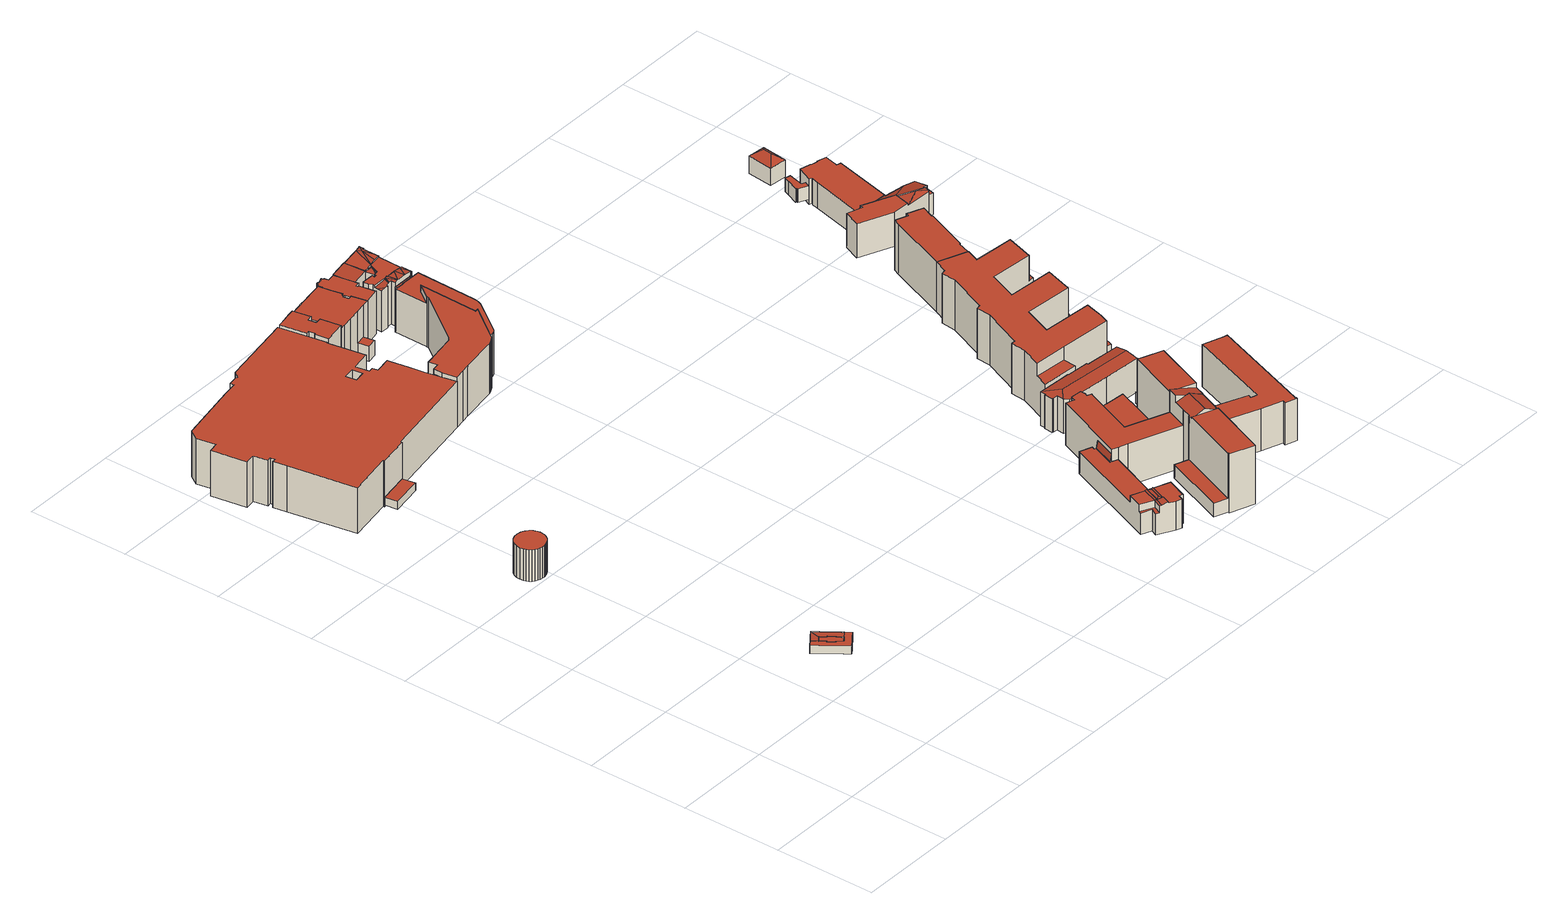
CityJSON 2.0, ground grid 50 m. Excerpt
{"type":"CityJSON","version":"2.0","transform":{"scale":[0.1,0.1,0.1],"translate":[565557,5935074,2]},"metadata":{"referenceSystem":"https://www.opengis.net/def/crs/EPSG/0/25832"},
"CityObjects":{
"building1":{"type":"Building","attributes":{"Gemeindeschluessel":"02000000","Geometrietyp2DReferenz":"3000","function":"51009_1610","roofType":"1000","measuredHeight":4.28},"geometry":[{"type":"MultiSurface","lod":"2","boundaries":[[[0,1,2,3]],[[3,2,4,5]],[[5,4,6,7]],[[8,9,10]],[[11,12,13]],[[14,15,16,17]],[[17,16,18,19]],[[19,18,20,21]],[[22,23,24,25,26,27]],[[28,29,30,31,32,33,34,35,36,37,38,39],[14,17,19,21,40,24,23,22,0,3,5,7,41,42,43]],[[44,45,46,47,48,49,11,13,50,51,52,6,4,2,1,27,26,8,10,53]],[[53,10,9,54,55,36,35,34,33]],[[32,31,30,46,45,44,53,33]],[[56,12,11,49,39,38,37,36,55]],[[52,51,50,43,42,41]],[[30,29,28,39,49,48,47,46]],[[43,50,15,14]],[[40,21,20,57,25,24]],[[52,41,7,6]],[[1,0,22,27]],[[57,20,18,16,15,50,13,12,56,55,25]],[[8,26,25,55,54,9]]],"semantics":{"surfaces":[{"type":"WallSurface"},{"type":"GroundSurface"},{"type":"RoofSurface"}],"values":[0,0,0,0,0,0,0,0,0,1,2,0,0,0,0,0,0,0,0,0,2,2]}}]},
"building2":{"type":"Building","attributes":{"Gemeindeschluessel":"02000000","Geometrietyp2DReferenz":"3000","function":"31001_2130","roofType":"1000","measuredHeight":3.95,"storeysAboveGround":1},"geometry":[{"type":"MultiSurface","lod":"2","boundaries":[[[1,2,4,6,52,50,15,16,18,20,25,27]],[[58,59,60,61,62,63,64,65,66,67,68,69]],[[58,27,25,59]],[[59,25,20,60]],[[60,20,18,61]],[[61,18,16,62]],[[62,16,15,63]],[[63,15,50,64]],[[64,50,52,65]],[[65,52,6,66]],[[66,6,4,67]],[[67,4,2,68]],[[68,2,1,69]],[[69,1,27,58]]],"semantics":{"surfaces":[{"type":"RoofSurface"},{"type":"GroundSurface"},{"type":"WallSurface"}],"values":[0,1,2,2,2,2,2,2,2,2,2,2,2,2]}}]},
"building3":{"type":"Building","attributes":{"Gemeindeschluessel":"02000000","Geometrietyp2DReferenz":"3000","function":"31001_2080","roofType":"1000","measuredHeight":16.01,"storeysAboveGround":3},"geometry":[{"type":"MultiSurface","lod":"2","boundaries":[[[70,71,72,73,74,75,76,77,78,79,80,81,82,83,84,85,86,87,88,89,90,91,92,93,94,95,96,97,98,99]],[[100,101,102,103,104,105,106,107,108,109,110,111,112,113,114,115,116,117,118,119,120,121,122,123,124,125,126,127,128,129]],[[100,99,98,101]],[[101,98,97,102]],[[102,97,96,103]],[[103,96,95,104]],[[104,95,94,105]],[[105,94,93,106]],[[106,93,92,107]],[[107,92,91,108]],[[108,91,90,109]],[[109,90,89,110]],[[110,89,88,111]],[[111,88,87,112]],[[112,87,86,113]],[[113,86,85,114]],[[114,85,84,115]],[[115,84,83,116]],[[116,83,82,117]],[[117,82,81,118]],[[118,81,80,119]],[[119,80,79,120]],[[120,79,78,121]],[[121,78,77,122]],[[122,77,76,123]],[[123,76,75,124]],[[124,75,74,125]],[[125,74,73,126]],[[126,73,72,127]],[[127,72,71,128]],[[128,71,70,129]],[[129,70,99,100]]],"semantics":{"surfaces":[{"type":"RoofSurface"},{"type":"GroundSurface"},{"type":"WallSurface"}],"values":[0,1,2,2,2,2,2,2,2,2,2,2,2,2,2,2,2,2,2,2,2,2,2,2,2,2,2,2,2,2,2,2]}}]},
"building4":{"type":"Building","attributes":{"Gemeindeschluessel":"02000000","Geometrietyp2DReferenz":"3000","function":"51009_1610","roofType":"1000","measuredHeight":3.86},"geometry":[{"type":"MultiSurface","lod":"2","boundaries":[[[130,131,132,133]],[[134,135,136,137]],[[134,133,132,135]],[[135,132,131,136]],[[136,131,130,137]],[[137,130,133,134]]],"semantics":{"surfaces":[{"type":"RoofSurface"},{"type":"GroundSurface"},{"type":"WallSurface"}],"values":[0,1,2,2,2,2]}}]},
"building5":{"type":"Building","attributes":{"Gemeindeschluessel":"02000000","Geometrietyp2DReferenz":"3000","function":"31001_2070","roofType":"1000","measuredHeight":23.39,"storeysAboveGround":7},"geometry":[{"type":"MultiSurface","lod":"2","boundaries":[[[138,139,140,141,142,143,144,145,146,147,148,149,150,151,152,153,154,155,156,157,158,159,160,161,162,163,164,165,166,167,168,169,170,171,172,173,174,175,176],[177,178,179,180]],[[181,182,183,184,185,186,187,188,189,190,191,192,193,194,195,196,197,198,199,200,201,202,203,204,205,206,207,208,209,210,211,212,213,214,215,216,217,218,219],[220,221,222,223]],[[219,218,139,138]],[[218,217,140,139]],[[217,216,141,140]],[[216,215,142,141]],[[215,214,143,142]],[[214,213,144,143]],[[213,212,145,144]],[[212,211,146,145]],[[211,210,147,146]],[[210,209,148,147]],[[209,208,149,148]],[[208,207,150,149]],[[207,206,151,150]],[[206,205,152,151]],[[205,204,153,152]],[[204,203,154,153]],[[203,202,155,154]],[[202,201,156,155]],[[201,200,157,156]],[[200,199,158,157]],[[199,198,159,158]],[[198,197,160,159]],[[197,196,161,160]],[[196,195,162,161]],[[195,194,163,162]],[[194,193,164,163]],[[193,192,165,164]],[[192,191,166,165]],[[191,190,167,166]],[[190,189,168,167]],[[189,188,169,168]],[[188,187,170,169]],[[187,186,171,170]],[[186,185,172,171]],[[185,184,173,172]],[[184,183,174,173]],[[183,182,175,174]],[[182,181,176,175]],[[181,219,138,176]],[[223,222,178,177]],[[222,221,179,178]],[[221,220,180,179]],[[220,223,177,180]]],"semantics":{"surfaces":[{"type":"GroundSurface"},{"type":"RoofSurface"},{"type":"WallSurface"}],"values":[0,1,2,2,2,2,2,2,2,2,2,2,2,2,2,2,2,2,2,2,2,2,2,2,2,2,2,2,2,2,2,2,2,2,2,2,2,2,2,2,2,2,2,2,2]}}]},
"building6":{"type":"Building","attributes":{"Gemeindeschluessel":"02000000","Geometrietyp2DReferenz":"3000","function":"51009_1610","roofType":"1000","measuredHeight":4.87},"geometry":[{"type":"MultiSurface","lod":"2","boundaries":[[[224,225,226,227]],[[228,229,230,231]],[[231,230,232,233]],[[233,232,234,235]],[[235,234,236,237]],[[237,236,238,239]],[[238,236,234,232,230,229,240,241,226,225]],[[242,228,231,233,235,237,239,224,227,243]],[[224,239,238,225]],[[228,242,240,229]],[[242,243,241,240]],[[243,227,226,241]]],"semantics":{"surfaces":[{"type":"WallSurface"},{"type":"RoofSurface"},{"type":"GroundSurface"}],"values":[0,0,0,0,0,0,1,2,0,0,0,0]}}]},
"building7":{"type":"Building","attributes":{"Gemeindeschluessel":"02000000","Geometrietyp2DReferenz":"3000","function":"31001_1010","roofType":"1000","measuredHeight":25.4,"storeysAboveGround":6},"geometry":[{"type":"MultiSurface","lod":"2","boundaries":[[[244,245,246,247]],[[247,246,248,249]],[[249,248,250,251]],[[251,250,252,253]],[[253,252,254,255]],[[255,254,256,257]],[[258,259,260,261]],[[261,260,262,263]],[[263,262,264,265]],[[266,267,268,269]],[[244,247,249,251,253,255,257,270,271,272,273,258,261,263,265,274,275,276,266,269]],[[256,254,252,250,248,246,245,268,267,277,278,279,264,262,260,259,280,281,282,283]],[[256,283,270,257]],[[268,245,244,269]],[[279,278,275,274]],[[277,267,266,276]],[[258,273,284,285,280,259]],[[278,277,276,275]],[[264,279,274,265]],[[286,281,280,285]],[[272,271,282,281,286,287]],[[284,273,272,287]],[[283,282,271,270]],[[284,287,286,285]]],"semantics":{"surfaces":[{"type":"WallSurface"},{"type":"GroundSurface"},{"type":"RoofSurface"}],"values":[0,0,0,0,0,0,0,0,0,0,1,2,0,0,0,0,0,0,0,0,0,0,0,2]}}]},
"building8":{"type":"Building","attributes":{"Gemeindeschluessel":"02000000","Geometrietyp2DReferenz":"3000","function":"31001_1120","roofType":"1000","measuredHeight":23.73,"storeysAboveGround":6},"geometry":[{"type":"MultiSurface","lod":"2","boundaries":[[[288,289,290,291]],[[292,293,294,295]],[[296,297,298,299]],[[299,298,300,301]],[[301,300,302,303]],[[303,302,304,305]],[[305,304,306,307]],[[307,306,308,309]],[[309,308,310,311]],[[311,310,312,313]],[[314,315,316,317]],[[290,318,319,291]],[[320,321,322,323]],[[324,325,326,327]],[[328,289,288,329]],[[330,331,332,333]],[[334,335,336,337]],[[338,339,340,341]],[[294,342,343,295]],[[344,293,292,345]],[[346,347,348,349]],[[349,348,350,351]],[[351,350,352,353]],[[353,352,354,355]],[[355,354,356,357]],[[357,356,358,359]],[[359,358,360,361]],[[361,360,362,363]],[[363,362,364,365]],[[365,364,366,367]],[[368,369,370,371]],[[372,373,374,375]],[[376,377,378,379]],[[380,381,382,383]],[[384,319,318,385,386,343,342,387,366,364,362,360,358,356,354,352,350,348,347,388,340,339,389,390,316,315,391,312,310,308,306,304,302,300,298,297]],[[392,344,345,393,394,328,329,395,296,299,301,303,305,307,309,311,313,396,368,371,320,323,372,375,324,327,397,398,334,337,376,379,330,333,380,383,399,346,349,351,353,355,357,359,361,363,365,367]],[[314,317,326,325,374,373,322,321,370,369]],[[336,335,338,341,382,381,332,331,378,377]],[[314,369,368,396,391,315]],[[398,397,390,389]],[[394,393,386,385]],[[382,341,340,388,399,383]],[[393,345,292,295,343,386]],[[344,392,387,342,294,293]],[[392,367,366,387]],[[346,399,388,347]],[[336,377,376,337]],[[334,398,389,339,338,335]],[[332,381,380,333]],[[378,331,330,379]],[[374,325,324,375]],[[322,373,372,323]],[[370,321,320,371]],[[395,329,288,291,319,384]],[[328,394,385,318,290,289]],[[397,327,326,317,316,390]],[[296,395,384,297]],[[396,313,312,391]]],"semantics":{"surfaces":[{"type":"RoofSurface"},{"type":"WallSurface"},{"type":"GroundSurface"}],"values":[0,0,1,1,1,1,1,1,1,1,1,1,1,1,1,1,1,1,1,1,1,1,1,1,1,1,1,1,1,1,1,1,1,1,0,2,0,0,1,1,1,1,1,1,1,1,1,1,1,1,1,1,1,1,1,1,1,1]}}]},
"building9":{"type":"Building","attributes":{"Gemeindeschluessel":"02000000","Geometrietyp2DReferenz":"3000","function":"31001_2010","roofType":"1000","measuredHeight":25.6,"storeysAboveGround":7},"geometry":[{"type":"MultiSurface","lod":"2","boundaries":[[[400,401,402]],[[403,404,405,406]],[[407,403,406]],[[408,409,403,407]],[[410,411,404,403]],[[409,412,413,410,403]],[[414,415,416,417]],[[418,419,420]],[[414,402,401,415]],[[421,422,423,424]],[[424,423,425,426]],[[426,425,427,428]],[[429,430,431,432]],[[419,433,434,435,420]],[[436,420,435,437,438]],[[438,437,439,440]],[[440,439,441,442]],[[442,441,443,444]],[[444,443,445,446]],[[447,448,449,450]],[[450,449,451,452]],[[453,454,455,456]],[[418,457,433,419]],[[458,459,460,461]],[[461,460,462,463]],[[464,465,466,467]],[[467,466,468,469]],[[470,471,472,473]],[[469,468,474,475]],[[476,477,478,479]],[[479,478,480,481]],[[481,480,482,483]],[[483,482,484,485]],[[486,406,405,487]],[[488,410,413,489]],[[489,413,412,490]],[[491,492,493,494]],[[475,474,434,433]],[[485,484,459,458]],[[495,408,407,406,486,496,497]],[[490,412,409,408,495,477,476]],[[462,460,459,484,482,480,478,477,495,497,472,471,464,467,469,475,433,457,455,454]],[[431,430,498,445,443,441,439,437,435,434,474,468,466,465,451,449,448,499,427,425,423,422,500,501]],[[488,489,490,476,479,481,483,485,458,461,463,453,456,436,438,440,442,444,446,502,429,432,503,421,424,426,428,504,447,450,452,505,470,473,491,494,506]],[[503,432,431,501,400,402,414,417]],[[487,405,404,411,506,494,493]],[[488,506,411,410]],[[491,473,472,497,496,492]],[[470,505,465,464,471]],[[436,456,455,457,418,420]],[[453,463,462,454]],[[505,452,451,465]],[[447,504,499,448]],[[502,446,445,498]],[[429,502,498,430]],[[504,428,427,499]],[[421,503,417,416,500,422]],[[501,500,416,415,401,400]],[[487,493,492,496,486]]],"semantics":{"surfaces":[{"type":"RoofSurface"},{"type":"WallSurface"},{"type":"GroundSurface"}],"values":[0,0,0,0,0,0,0,0,1,1,1,1,1,1,1,1,1,1,1,1,1,1,1,1,1,1,1,1,1,1,1,1,1,1,1,1,1,1,1,1,1,0,0,2,1,1,1,1,1,1,1,1,1,1,1,1,1,1,0]}}]},
"building10":{"type":"Building","attributes":{"Gemeindeschluessel":"02000000","Geometrietyp2DReferenz":"3000","function":"31001_1120","roofType":"1000","measuredHeight":22,"storeysAboveGround":4},"geometry":[{"type":"MultiSurface","lod":"2","boundaries":[[[507,508,509,510]],[[511,512,513,514]],[[514,513,515,516]],[[517,518,519,520]],[[520,519,521,522]],[[522,521,523,524]],[[524,523,525,526]],[[526,525,527,528]],[[528,527,529,530]],[[530,529,531,532]],[[532,531,533,534]],[[534,533,535,536]],[[536,535,537,538]],[[538,537,539,540]],[[540,539,508,507]],[[541,542,543,544]],[[544,543,545,546]],[[546,545,547,548]],[[548,547,549,550]],[[550,549,551,552]],[[552,551,553,554]],[[554,553,555,556]],[[556,555,557,558]],[[558,557,559,560]],[[561,515,513,512,559,557,555,553,551,549,547,545,543,542,509,508,539,537,535,533,531,529,527,525,523,521,519,518]],[[541,544,546,548,550,552,554,556,558,560,511,514,516,562,517,520,522,524,526,528,530,532,534,536,538,540,507,510]],[[517,562,561,518]],[[562,516,515,561]],[[511,560,559,512]],[[541,510,509,542]]],"semantics":{"surfaces":[{"type":"WallSurface"},{"type":"RoofSurface"},{"type":"GroundSurface"}],"values":[0,0,0,0,0,0,0,0,0,0,0,0,0,0,0,0,0,0,0,0,0,0,0,0,1,2,0,0,0,0]}}]},
"building11":{"type":"Building","attributes":{"Gemeindeschluessel":"02000000","Geometrietyp2DReferenz":"3000","function":"31001_2010","roofType":"1000","measuredHeight":15.24,"storeysAboveGround":5},"geometry":[{"type":"MultiSurface","lod":"2","boundaries":[[[563,564,565,566]],[[567,568,569,563,570]],[[571,572,573,568,567]],[[569,574,575,564,563]],[[576,577,578,579]],[[573,580,576,579]],[[580,581,582,577,576]],[[577,582,583,578]],[[584,585,586,587,588]],[[589,590,591,592,593,594]],[[592,563,566,593]],[[591,570,563,592]],[[573,572,580]],[[580,572,571,595]],[[578,575,574,579]],[[596,597,598,599]],[[599,598,600,601]],[[601,600,602,603]],[[588,604,584]],[[605,606,607,608]],[[608,607,609,610]],[[587,611,604,588]],[[612,585,584]],[[613,590,589,614]],[[614,589,594,615]],[[616,617,618,619,596,599,601,603,613,614,615,605,608,610,620]],[[621,622,623,612,584,604,611,609,607,606,624]],[[624,606,605,615,594,593,566,565]],[[621,624,565,564,575,578,583]],[[613,603,602,595,571,567,570,591,590]],[[620,610,609,611,587,586]],[[618,617,622,621,583,582]],[[623,622,617,616]],[[616,620,586,585,612,623]],[[619,618,582,581,625]],[[597,596,619,625]],[[568,573,579,574,569]],[[597,625,581,580,595,602,600,598]]],"semantics":{"surfaces":[{"type":"RoofSurface"},{"type":"WallSurface"},{"type":"GroundSurface"}],"values":[0,0,0,0,0,0,0,0,0,0,1,1,1,1,1,1,1,1,1,1,1,1,1,1,1,2,0,1,1,1,1,1,1,1,1,1,1,0]}}]},
"building12":{"type":"Building","attributes":{"Gemeindeschluessel":"02000000","Geometrietyp2DReferenz":"3000","function":"31001_1120","roofType":"1000","measuredHeight":23.47,"storeysAboveGround":5},"geometry":[{"type":"MultiSurface","lod":"2","boundaries":[[[626,627,628,629,630]],[[631,632,633]],[[631,634,635,636,637,638,632]],[[628,639,640,641,642,643,644]],[[645,646,647,648]],[[649,650,651,646,645]],[[652,653,654,655]],[[653,656,657,654]],[[651,658,659,646]],[[660,653,652]],[[660,656,653]],[[661,662,663]],[[664,665,666]],[[667,664,666]],[[661,668,669,662]],[[670,671,672,673,669,668]],[[674,675,664,667]],[[664,676,677,665]],[[678,679,680,681,682]],[[683,684,685,686]],[[684,687,688,685]],[[675,689,690,676,664]],[[673,691,692,693,669]],[[684,694,695,696,687]],[[697,698,699]],[[700,701,697,699]],[[702,703,704,705,706,707,708,709,710,711,712,684,713]],[[697,714,715,698]],[[701,716,714,697]],[[717,718,719]],[[720,700,699,721]],[[644,629,628]],[[517,626,630,562]],[[722,723,724,725]],[[726,727,728,729]],[[730,635,634,731]],[[627,639,628]],[[636,648,647,637]],[[732,650,649,733]],[[717,652,655,718]],[[646,659,734]],[[734,659,658,735]],[[660,736,737,656]],[[642,666,665,643]],[[738,672,671,739]],[[739,671,670,740]],[[678,677,676,679]],[[698,680,679,699]],[[699,679,676,690,721]],[[741,721,690,689,742]],[[743,691,673,744]],[[745,746,747,748]],[[749,696,695,750]],[[712,694,684]],[[683,713,684]],[[751,712,711,752]],[[752,711,710,753]],[[753,710,709,754]],[[754,709,708,755]],[[755,708,707,756]],[[756,707,706,757]],[[757,706,705,758]],[[758,705,704,759]],[[759,704,703,760]],[[761,762,763,764]],[[765,720,721,741]],[[766,767,768,769]],[[562,630,629,644,643,665,677,770]],[[740,670,668,661,663,735,658,651,650,732]],[[742,689,675,674,771,693,692,772]],[[725,724,773,719,718,655,654,657,641,640,774]],[[745,748,738,739,740,732,733,730,731,775,726,729,761,764,722,725,774,517,562,770,776,777,749,750,751,752,753,754,755,756,757,758,759,760,778,765,741,742,772,766,769]],[[646,734,779,669,693,771,737,736,773,724,723,763,762,728,727,780]],[[726,775,633,632,638,780,727]],[[730,733,649,645,648,636,635]],[[737,771,674,667,666,642,641,657,656]],[[738,748,747,744,673,672]],[[777,776,682,681,686,685,688]],[[767,766,772,692,691,743]],[[765,778,716,701,700,720]],[[778,760,703,702,715,714,716]],[[751,750,695,694,712]],[[746,745,769,768]],[[749,777,688,687,696]],[[681,680,698,715,702,713,683,686]],[[776,770,677,678,682]],[[669,779,662]],[[775,731,634,631,633]],[[646,780,638,637,647]],[[773,736,660,652,717,719]],[[763,723,722,764]],[[728,762,761,729]],[[517,774,640,639,627,626]],[[746,768,767,743,744,747]],[[735,663,662,779,734]]],"semantics":{"surfaces":[{"type":"RoofSurface"},{"type":"WallSurface"},{"type":"GroundSurface"}],"values":[0,0,0,0,0,0,0,0,0,0,0,0,0,0,0,0,0,0,0,0,0,0,0,0,0,0,0,0,0,0,0,1,1,1,1,1,1,1,1,1,1,1,1,1,1,1,1,1,1,1,1,1,1,1,1,1,1,1,1,1,1,1,1,1,1,1,1,1,1,1,1,2,0,1,1,1,1,1,1,1,1,1,1,1,1,1,1,1,1,1,1,1,1,0,0]}}]},
"building13":{"type":"Building","attributes":{"Gemeindeschluessel":"02000000","Geometrietyp2DReferenz":"3000","function":"31001_2010","roofType":"1000","measuredHeight":3.87,"storeysAboveGround":1},"geometry":[{"type":"MultiSurface","lod":"2","boundaries":[[[781,782,783,784]],[[784,783,785,786]],[[786,785,787,788]],[[789,790,791,792]],[[792,791,782,781]],[[793,794,795,796]],[[797,798,799,800]],[[795,794,799,798,801,787,785,783,782,791,790]],[[789,792,781,784,786,788,802,797,800,793,796]],[[797,802,801,798]],[[793,800,799,794]],[[789,796,795,790]],[[802,788,787,801]]],"semantics":{"surfaces":[{"type":"WallSurface"},{"type":"RoofSurface"},{"type":"GroundSurface"}],"values":[0,0,0,0,0,0,0,1,2,0,0,0,0]}}]},
"building14":{"type":"Building","attributes":{"Gemeindeschluessel":"02000000","Geometrietyp2DReferenz":"3000","function":"31001_2010","roofType":"1000","measuredHeight":33.07,"storeysAboveGround":9},"geometry":[{"type":"MultiSurface","lod":"2","boundaries":[[[803,804,805,806,807,808,809,810]],[[811,812,813,814,815,816,817,818,819]],[[814,820,821,822,823,824]],[[825,826,827,828]],[[829,830,831,832]],[[833,807,806,834]],[[835,804,803]],[[810,809,836]],[[837,808,807,833]],[[824,815,814]],[[838,812,811]],[[819,818,839]],[[840,823,822,841]],[[841,822,821,842]],[[813,820,814]],[[843,844,845,846]],[[847,848,849,850]],[[850,849,851,852]],[[853,854,855,856]],[[857,858,859,860]],[[860,859,861,862]],[[863,864,865,866]],[[867,868,869,870]],[[870,869,871,872]],[[872,871,873,874]],[[875,876,828,827]],[[877,878,879,830,829]],[[858,857,880,881]],[[862,861,848,847]],[[882,817,816,883,884,885]],[[886,855,854,851,849,848,861,859,858,881,845,844,887,888]],[[853,856,889,890,837,833,834,891,892,893,877,829,832,825,828,876,894,867,870,872,874,895,863,866,884,883,840,841,842,896,843,846,880,857,860,862,847,850,852]],[[831,830,879,882,885,865,864,897,873,871,869,868,898,875,827,826]],[[865,885,884,866]],[[896,842,821,820,813,812,838,899]],[[890,889,886,888,900,901]],[[889,856,855,886]],[[853,852,851,854]],[[880,846,845,881]],[[843,896,899,887,844]],[[900,888,887,899]],[[840,883,816,815,824,823]],[[811,819,902]],[[882,879,878,839,818,817]],[[803,810,903]],[[878,877,893,904]],[[893,892,905,906,907,904]],[[837,890,901,836,809,808]],[[908,805,804,835,907,906]],[[891,834,806,805,908,909]],[[905,892,891,909]],[[897,864,863,895]],[[873,897,895,874]],[[898,868,867,894]],[[875,898,894,876]],[[831,826,825,832]],[[903,810,836,901,900,899,838,811,902]],[[903,902,819,839,878,904,907,835,803]],[[905,909,908,906]]],"semantics":{"surfaces":[{"type":"RoofSurface"},{"type":"WallSurface"},{"type":"GroundSurface"}],"values":[0,0,0,1,1,1,1,1,1,1,1,1,1,1,1,1,1,1,1,1,1,1,1,1,1,1,1,1,1,1,0,2,0,1,1,1,1,1,1,1,1,1,1,1,1,1,1,1,1,1,1,1,1,1,1,1,0,0,0]}}]},
"building15":{"type":"Building","attributes":{"Gemeindeschluessel":"02000000","Geometrietyp2DReferenz":"3000","function":"31001_3020","roofType":"3200","measuredHeight":18.27,"storeysAboveGround":3},"geometry":[{"type":"MultiSurface","lod":"2","boundaries":[[[910,911,912,913,914,915,916,917,918,919]],[[920,921,922,911,910,923,924,925]],[[926,927,928,929]],[[929,928,930,931]],[[932,918,917,933]],[[933,917,916,934]],[[934,916,915,935]],[[935,915,914,936]],[[936,914,913,937]],[[937,913,912,938]],[[939,925,924,940]],[[941,942,943,944]],[[944,943,945,946]],[[946,945,947,948]],[[949,950,951,939,940,926,929,931,941,944,946,948,932,933,934,935,936,937,938]],[[919,918,932,948,947]],[[939,951,920,925]],[[951,950,921,920]],[[950,949,922,921]],[[949,938,912,911,922]],[[942,941,931,930]],[[926,940,924,923,927]],[[942,930,928,927,923,910,919,947,945,943]]],"semantics":{"surfaces":[{"type":"RoofSurface"},{"type":"WallSurface"},{"type":"GroundSurface"}],"values":[0,0,1,1,1,1,1,1,1,1,1,1,1,1,2,1,1,1,1,1,1,1,0]}}]},
"building16":{"type":"Building","attributes":{"Gemeindeschluessel":"02000000","Geometrietyp2DReferenz":"3000","function":"31001_2140","roofType":"1000","measuredHeight":5.74,"storeysAboveGround":1},"geometry":[{"type":"MultiSurface","lod":"2","boundaries":[[[952,953,954,955]],[[956,957,958,959]],[[956,955,954,957]],[[957,954,953,958]],[[958,953,952,959]],[[959,952,955,956]]],"semantics":{"surfaces":[{"type":"RoofSurface"},{"type":"GroundSurface"},{"type":"WallSurface"}],"values":[0,1,2,2,2,2]}}]},
"building17":{"type":"Building","attributes":{"Gemeindeschluessel":"02000000","Geometrietyp2DReferenz":"3000","function":"31001_2100","roofType":"1000","measuredHeight":5.62,"storeysAboveGround":1},"geometry":[{"type":"MultiSurface","lod":"2","boundaries":[[[960,961,962,963,964]],[[965,966,967,968,969]],[[965,964,963,966]],[[966,963,962,967]],[[967,962,961,968]],[[968,961,960,969]],[[969,960,964,965]]],"semantics":{"surfaces":[{"type":"RoofSurface"},{"type":"GroundSurface"},{"type":"WallSurface"}],"values":[0,1,2,2,2,2,2]}}]},
"building18":{"type":"Building","attributes":{"Gemeindeschluessel":"02000000","Geometrietyp2DReferenz":"3000","function":"31001_2010","roofType":"1000","measuredHeight":25.65,"storeysAboveGround":6},"geometry":[{"type":"MultiSurface","lod":"2","boundaries":[[[970,971,972,973,974]],[[975,976,977,978]],[[979,980,981,982]],[[983,984,985,986]],[[987,988,989,990]],[[991,992,993,994]],[[994,993,995,996]],[[997,998,999,1000]],[[1000,999,1001,1002]],[[1002,1001,1003,1004]],[[1004,1003,1005,1006]],[[1006,1005,1007,1008]],[[1008,1007,1009,1010]],[[973,1011,1012,974]],[[977,1013,1014,978]],[[1015,972,971,1016]],[[1016,971,970,1017]],[[1018,976,975,1019]],[[1020,1021,1022,1023]],[[1023,1022,1019,975,978,1014,1024,1025]],[[1013,977,976,1018,1026,1027,1028,1029]],[[995,993,992,1030,1031,1012,1011,1032,1024,1014,1013,1029,1009,1007,1005,1003,1001,999,998,1033,989,988,1034,985,984,1035,981,980]],[[1020,1023,1025,1036,1015,1016,1017,1037,1038,991,994,996,1039,1040,1041,1042,983,986,1043,987,990,1044,997,1000,1002,1004,1006,1008,1010,1028,1027]],[[1045,979,982,1046]],[[1046,982,981,1035,1042,1041]],[[979,1045,1040,1039,980]],[[1038,1037,1031,1030]],[[1036,1025,1024,1032]],[[1015,1036,1032,1011,973,972]],[[1037,1017,970,974,1012,1031]],[[1045,1046,1041,1040]],[[1021,1020,1027,1026]],[[1028,1010,1009,1029]],[[997,1044,1033,998]],[[1044,990,989,1033]],[[987,1043,1034,988]],[[1043,986,985,1034]],[[1039,996,995,980]],[[991,1038,1030,992]],[[983,1042,1035,984]],[[1021,1026,1018,1019,1022]]],"semantics":{"surfaces":[{"type":"RoofSurface"},{"type":"WallSurface"},{"type":"GroundSurface"}],"values":[0,0,1,1,1,1,1,1,1,1,1,1,1,1,1,1,1,1,1,1,1,0,2,0,1,1,1,1,1,1,1,1,1,1,1,1,1,1,1,1,0]}}]},
"building19":{"type":"Building","attributes":{"Gemeindeschluessel":"02000000","Geometrietyp2DReferenz":"3000","function":"31001_2100","roofType":"1000","measuredHeight":3.57,"storeysAboveGround":1},"geometry":[{"type":"MultiSurface","lod":"2","boundaries":[[[1047,1048,1049,1050]],[[1051,1052,1053,1054]],[[1051,1050,1049,1052]],[[1052,1049,1048,1053]],[[1053,1048,1047,1054]],[[1054,1047,1050,1051]]],"semantics":{"surfaces":[{"type":"RoofSurface"},{"type":"GroundSurface"},{"type":"WallSurface"}],"values":[0,1,2,2,2,2]}}]},
"building20":{"type":"Building","attributes":{"Gemeindeschluessel":"02000000","Geometrietyp2DReferenz":"3000","function":"31001_2100","roofType":"1000","measuredHeight":3.14,"storeysAboveGround":1},"geometry":[{"type":"MultiSurface","lod":"2","boundaries":[[[1055,1056,1057,1058,1059]],[[1060,1061,1062,1063,1064]],[[1060,1059,1058,1061]],[[1061,1058,1057,1062]],[[1062,1057,1056,1063]],[[1063,1056,1055,1064]],[[1064,1055,1059,1060]]],"semantics":{"surfaces":[{"type":"RoofSurface"},{"type":"GroundSurface"},{"type":"WallSurface"}],"values":[0,1,2,2,2,2,2]}}]},
"building21":{"type":"Building","attributes":{"Gemeindeschluessel":"02000000","Geometrietyp2DReferenz":"3000","function":"31001_3020","roofType":"1000","measuredHeight":25.58,"storeysAboveGround":6},"geometry":[{"type":"MultiSurface","lod":"2","boundaries":[[[1065,1066,1067,1068,1069]],[[1006,1005,1003,1004]],[[1004,1003,1001,1002]],[[1068,1070,1071,1069]],[[1072,1073,1074,1075]],[[1075,1074,1076,1077]],[[1077,1076,1078,1079]],[[1079,1078,1080,1081]],[[1082,1067,1066,1083]],[[1083,1066,1065,1084]],[[1085,1071,1070,1086,1080,1078,1076,1074,1073,1001,1003,1005]],[[1087,1006,1004,1002,1072,1075,1077,1079,1081,1088,1082,1083,1084]],[[1072,1002,1001,1073]],[[1087,1084,1065,1069,1071,1085]],[[1082,1088,1086,1070,1068,1067]],[[1088,1081,1080,1086]],[[1006,1087,1085,1005]]],"semantics":{"surfaces":[{"type":"RoofSurface"},{"type":"WallSurface"},{"type":"GroundSurface"}],"values":[0,1,1,1,1,1,1,1,1,1,0,2,1,1,1,1,1]}}]},
"building22":{"type":"Building","attributes":{"name":"Max-Planck-Institut","Gemeindeschluessel":"02000000","Geometrietyp2DReferenz":"3000","function":"31001_3020","roofType":"1000","measuredHeight":18.36,"storeysAboveGround":3},"geometry":[{"type":"MultiSurface","lod":"2","boundaries":[[[1089,1090,1091]],[[1092,1093,1094,1095,1096,1097,1098,1099,1100,1101,1102,1103,1104,1105,1106,1107]],[[1108,1109,1110,1111]],[[1112,1113,1109,1108]],[[1114,1089,1115,1116,1117,1118]],[[1109,1119,1120,1110]],[[1113,1119,1109]],[[1121,1122,1123,1124,1125]],[[1126,1122,1121]],[[1122,1127,1123]],[[1126,1128,1129,1130,1127,1122]],[[1091,1131,1132,1089]],[[1110,1089,1132,1133,1111]],[[1134,1106,1105,1135]],[[1135,1105,1104,1136]],[[1136,1104,1103,1137]],[[1137,1103,1102,1138]],[[1138,1102,1101,1139]],[[1139,1101,1100,1140]],[[1140,1100,1099,1141]],[[1141,1099,1098,1142]],[[1142,1098,1097,1143]],[[1143,1097,1096,1144]],[[1144,1096,1095,1145]],[[1145,1095,1094,1146]],[[1146,1094,1093,1147]],[[1148,1092,1107,1149]],[[1124,1118,1117,1125]],[[1120,1115,1089,1110]],[[1150,1130,1129,1151]],[[1151,1129,1128,1152]],[[1153,1154,1155,1156]],[[1156,1155,1157,1158]],[[1159,1160,1131,1091,1090,1149,1107,1106,1134]],[[1161,1116,1115,1120,1119,1113,1112,1162]],[[1152,1128,1126,1121,1125,1117,1116,1161]],[[1114,1118,1124,1123,1127,1130,1150,1163,1164]],[[1165,1153,1156,1158,1159,1134,1135,1136,1137,1138,1139,1140,1141,1142,1143,1144,1145,1146,1147,1163,1150,1151,1152,1161,1162]],[[1166,1133,1132,1131,1160,1157,1155,1154]],[[1157,1160,1159,1158]],[[1166,1154,1153,1165]],[[1165,1162,1112,1108,1111,1133,1166]],[[1163,1147,1093,1092,1148,1164]],[[1114,1164,1148,1149,1090,1089]]],"semantics":{"surfaces":[{"type":"RoofSurface"},{"type":"WallSurface"},{"type":"GroundSurface"}],"values":[0,0,0,0,0,0,0,0,0,0,0,1,1,1,1,1,1,1,1,1,1,1,1,1,1,1,1,1,1,1,1,1,1,1,1,1,1,2,0,1,1,1,1,0]}}]},
"building23":{"type":"Building","attributes":{"Gemeindeschluessel":"02000000","Geometrietyp2DReferenz":"3000","function":"51009_1610","roofType":"1000","measuredHeight":6.89},"geometry":[{"type":"MultiSurface","lod":"2","boundaries":[[[1167,1168,1169,1170]],[[1171,1172,1173,1174]],[[1174,1173,1168,1167]],[[1175,1176,1177,1178]],[[1179,1180,1181,1182]],[[1181,1180,1183,1177,1176,1169,1168,1173,1172]],[[1171,1174,1167,1170,1175,1178,1184,1179,1182]],[[1171,1182,1181,1172]],[[1179,1184,1183,1180]],[[1184,1178,1177,1183]],[[1175,1170,1169,1176]]],"semantics":{"surfaces":[{"type":"WallSurface"},{"type":"RoofSurface"},{"type":"GroundSurface"}],"values":[0,0,0,0,0,1,2,0,0,0,0]}}]},
"building24":{"type":"Building","attributes":{"Gemeindeschluessel":"02000000","Geometrietyp2DReferenz":"3000","function":"31001_1010","roofType":"3200","measuredHeight":12.09,"storeysAboveGround":2},"geometry":[{"type":"MultiSurface","lod":"2","boundaries":[[[1185,1186,1187,1188]],[[1189,1185,1188]],[[1186,1190,1187]],[[1189,1190,1186,1185]],[[1191,1188,1187,1192]],[[1193,1189,1188,1191]],[[1192,1187,1190,1194]],[[1194,1190,1189,1193]],[[1193,1191,1192,1194]]],"semantics":{"surfaces":[{"type":"RoofSurface"},{"type":"WallSurface"},{"type":"GroundSurface"}],"values":[0,0,0,0,1,1,1,1,2]}}]}
},
"vertices":[
[718,702,71],[718,702,111],[715,700,111],[715,700,71],[738,669,111],[738,669,71],[741,672,111],[741,672,71],[692,738,111],[676,759,113],[676,759,111],[813,685,111],[813,685,113],[793,669,111],[766,691,71],[766,691,111],[770,694,111],[770,694,71],[747,724,111],[747,724,71],[744,721,111],[744,721,71],[697,730,71],[698,731,71],[722,749,71],[722,749,111],[698,731,111],[697,730,111],[807,636,71],[782,618,71],[754,597,71],[733,625,71],[670,709,71],[648,738,71],[676,759,71],[700,778,71],[728,798,71],[750,769,71],[813,685,71],[834,657,71],[723,749,71],[761,645,71],[762,645,71],[786,664,71],[670,709,111],[733,625,111],[754,597,111],[782,618,111],[807,636,111],[834,657,111],[786,664,111],[762,645,111],[761,645,111],[648,738,111],[700,778,113],[728,798,113],[750,769,113],[723,749,111],
[697,730,72],[722,749,72],[744,721,72],[747,724,72],[770,694,72],[766,691,72],[786,664,72],[761,645,72],[741,672,72],[738,669,72],[715,700,72],[718,702,72],
[317,2009,235],[321,1998,235],[327,1987,235],[335,1977,235],[345,1969,235],[356,1963,235],[367,1959,235],[379,1957,235],[392,1957,235],[404,1959,235],[416,1963,235],[426,1969,235],[436,1977,235],[444,1986,235],[450,1997,235],[455,2008,235],[457,2020,235],[458,2033,235],[456,2045,235],[449,2062,235],[439,2077,235],[424,2089,235],[408,2097,235],[389,2100,235],[369,2099,235],[351,2092,235],[336,2080,235],[324,2065,235],[316,2047,235],[314,2028,235],[314,2028,75],[316,2047,75],[324,2065,75],[336,2080,75],[351,2092,75],[369,2099,75],[389,2100,75],[408,2097,75],[424,2089,75],[439,2077,75],[449,2062,75],[456,2045,75],[458,2033,75],[457,2020,75],[455,2008,75],[450,1997,75],[444,1986,75],[436,1977,75],[426,1969,75],[416,1963,75],[404,1959,75],[392,1957,75],[379,1957,75],[367,1959,75],[356,1963,75],[345,1969,75],[335,1977,75],[327,1987,75],[321,1998,75],[317,2009,75],
[408,2756,105],[562,2783,105],[551,2846,105],[397,2818,105],[397,2818,66],[551,2846,66],[562,2783,66],[408,2756,66],
[888,3779,58],[922,3593,58],[930,3546,58],[926,3545,58],[959,3361,58],[863,3344,58],[875,3277,58],[898,3281,58],[903,3254,58],[982,3268,58],[983,3260,58],[1001,3162,58],[1009,3113,58],[1017,3067,58],[1018,3065,58],[1020,3055,58],[1044,2941,58],[550,2852,58],[551,2846,58],[397,2818,58],[396,2825,58],[173,2785,58],[114,3116,58],[102,3183,58],[121,3186,58],[117,3208,58],[97,3204,58],[84,3275,58],[35,3266,58],[4,3439,58],[54,3448,58],[37,3542,58],[68,3590,58],[371,3649,58],[443,3661,58],[440,3680,58],[488,3688,58],[497,3682,58],[517,3714,58],[782,3330,58],[791,3279,58],[844,3288,58],[835,3339,58],[517,3714,292],[497,3682,292],[488,3688,292],[440,3680,292],[443,3661,292],[371,3649,292],[68,3590,292],[37,3542,292],[54,3448,292],[4,3439,292],[35,3266,292],[84,3275,292],[97,3204,292],[117,3208,292],[121,3186,292],[102,3183,292],[114,3116,292],[173,2785,292],[396,2825,292],[397,2818,292],[551,2846,292],[550,2852,292],[1044,2941,292],[1020,3055,292],[1018,3065,292],[1017,3067,292],[1009,3113,292],[1001,3162,292],[983,3260,292],[982,3268,292],[903,3254,292],[898,3281,292],[875,3277,292],[863,3344,292],[959,3361,292],[926,3545,292],[930,3546,292],[922,3593,292],[888,3779,292],[835,3339,292],[844,3288,292],[791,3279,292],[782,3330,292],
[342,3760,62],[342,3760,111],[549,3797,111],[549,3797,62],[497,3682,62],[497,3682,111],[488,3688,111],[488,3688,62],[440,3680,111],[440,3680,62],[443,3661,111],[443,3661,62],[371,3649,111],[371,3649,62],[363,3647,111],[363,3647,62],[517,3714,111],[563,3722,111],[517,3714,62],[563,3722,62],
[941,3549,50],[941,3549,304],[930,3611,304],[930,3611,50],[930,3614,304],[930,3614,50],[933,3616,304],[933,3616,50],[938,3617,304],[938,3617,50],[932,3648,304],[932,3648,50],[916,3645,304],[916,3645,50],[985,3791,50],[985,3791,304],[1008,3796,304],[1008,3796,50],[1024,3710,304],[1024,3710,50],[1024,3707,304],[1024,3707,50],[1049,3570,50],[1049,3570,304],[1049,3568,304],[1049,3568,50],[893,3774,50],[946,3784,50],[941,3811,50],[980,3818,50],[995,3702,50],[1002,3662,50],[1032,3667,50],[1032,3667,304],[1002,3662,304],[995,3702,304],[985,3792,304],[946,3785,304],[946,3784,304],[893,3774,304],[980,3818,123],[985,3792,123],[946,3785,123],[941,3811,123],
[1092,3521,124],[1140,3530,124],[1130,3583,124],[1082,3575,124],[1207,3542,122],[1256,3551,122],[1246,3604,122],[1197,3595,122],[1049,3570,46],[1049,3570,284],[1034,3651,284],[1034,3651,46],[1049,3653,284],[1049,3653,46],[1045,3672,284],[1045,3672,46],[1035,3679,284],[1035,3679,46],[1029,3711,284],[1029,3711,46],[1024,3710,284],[1024,3710,46],[1008,3796,284],[1008,3796,46],[1008,3800,284],[1008,3800,46],[1054,3809,122],[1054,3809,284],[1103,3818,284],[1103,3818,122],[1130,3583,284],[1082,3575,284],[1059,3838,46],[1059,3838,122],[1087,3843,122],[1087,3843,46],[1102,3839,46],[1102,3839,122],[1099,3838,122],[1099,3838,46],[1140,3530,46],[1092,3521,46],[1145,3854,46],[1145,3854,127],[1178,3860,127],[1178,3860,46],[1140,3845,46],[1140,3845,125],[1136,3845,125],[1136,3845,46],[1143,3825,118],[1143,3825,284],[1192,3834,284],[1192,3834,118],[1246,3604,284],[1197,3595,284],[1256,3551,46],[1207,3542,46],[1238,3841,46],[1238,3841,284],[1239,3837,284],[1239,3837,46],[1249,3779,284],[1249,3779,46],[1260,3727,284],[1260,3727,46],[1260,3725,284],[1260,3725,46],[1253,3724,284],[1253,3724,46],[1243,3711,284],[1243,3711,46],[1249,3683,284],[1249,3683,46],[1268,3687,284],[1268,3687,46],[1282,3623,284],[1282,3623,46],[1284,3611,284],[1284,3611,46],[1048,3842,46],[1048,3842,122],[1058,3844,122],[1058,3844,46],[1086,3849,46],[1086,3849,122],[1100,3851,122],[1100,3851,46],[1133,3857,46],[1133,3857,129],[1144,3859,129],[1144,3859,46],[1177,3865,46],[1177,3865,129],[1186,3867,129],[1186,3867,46],[1082,3576,284],[1130,3584,284],[1197,3596,284],[1246,3605,284],[1192,3833,284],[1143,3824,284],[1103,3817,284],[1054,3808,284],[1246,3605,46],[1197,3596,46],[1130,3584,46],[1082,3576,46],[1054,3808,46],[1103,3817,46],[1143,3824,46],[1192,3833,46],
[1029,3011,290],[1030,3056,290],[1020,3054,290],[1580,3612,245],[1581,3621,244],[1580,3621,244],[1551,3580,244],[1569,3580,245],[1585,3580,244],[1585,3585,244],[1586,3620,244],[1587,3621,244],[1586,3615,244],[1586,3618,244],[1020,3054,242],[1030,3056,242],[1030,3057,242],[1020,3055,242],[1388,3044,242],[1387,3044,242],[1384,3040,242],[1065,3063,57],[1065,3063,313],[1056,3107,313],[1056,3107,57],[1063,3108,313],[1063,3108,57],[1109,3116,313],[1109,3116,57],[1092,2949,57],[1092,2949,313],[1044,2941,313],[1044,2941,57],[1387,3044,277],[1387,3044,313],[1384,3040,313],[1384,3040,57],[1370,3019,313],[1370,3019,57],[1361,3009,313],[1361,3009,57],[1350,3001,313],[1350,3001,57],[1338,2995,313],[1338,2995,57],[1325,2991,313],[1325,2991,57],[1242,3143,57],[1242,3143,313],[1247,3149,313],[1247,3149,57],[1425,3397,313],[1425,3397,57],[1406,3053,57],[1406,3053,277],[1394,3049,277],[1394,3049,57],[1388,3044,277],[1453,3070,57],[1453,3070,277],[1443,3061,277],[1443,3061,57],[1431,3057,277],[1431,3057,57],[1429,3410,277],[1429,3410,313],[1480,3482,313],[1480,3482,277],[1474,3183,313],[1474,3183,277],[1431,3579,57],[1431,3579,277],[1481,3578,277],[1481,3578,57],[1490,3186,313],[1490,3186,277],[1580,3274,57],[1580,3274,277],[1579,3261,277],[1579,3261,57],[1575,3248,277],[1575,3248,57],[1570,3235,277],[1570,3235,57],[1563,3224,277],[1563,3224,57],[1551,3580,242],[1580,3621,242],[1586,3620,57],[1586,3618,57],[1586,3615,57],[1482,3607,57],[1482,3607,242],[1482,3622,242],[1482,3622,57],[1585,3580,277],[1481,3581,242],[1481,3581,277],[1137,2958,313],[1235,3139,313],[1030,3057,313],[1029,3011,313],[1137,2958,57],[1020,3055,57],[1235,3139,57],[1429,3410,57],[1587,3621,57],
[1239,3837,43],[1239,3837,263],[1270,3843,263],[1270,3843,43],[1320,3875,43],[1320,3875,263],[1323,3875,263],[1323,3875,43],[1327,3853,263],[1327,3853,43],[1382,3758,43],[1382,3758,263],[1386,3739,263],[1386,3739,43],[1364,3735,263],[1364,3735,43],[1365,3727,263],[1365,3727,43],[1371,3728,263],[1371,3728,43],[1385,3646,263],[1385,3646,43],[1282,3623,263],[1282,3623,43],[1268,3687,263],[1268,3687,43],[1287,3691,263],[1287,3691,43],[1279,3731,263],[1279,3731,43],[1260,3727,263],[1260,3727,43],[1249,3779,263],[1249,3779,43],[1266,3865,43],[1266,3865,263],[1270,3866,263],[1270,3866,43],[1274,3874,263],[1274,3874,43],[1273,3876,263],[1273,3876,43],[1283,3878,263],[1283,3878,43],[1284,3874,263],[1284,3874,43],[1304,3878,263],[1304,3878,43],[1304,3882,263],[1304,3882,43],[1314,3883,263],[1314,3883,43],[1314,3880,263],[1314,3880,43],[1364,3859,263],[1364,3859,43],
[2290,191,193],[2320,268,193],[2254,294,193],[2227,225,193],[2281,146,193],[2297,187,193],[2291,191,193],[2273,150,193],[2308,132,201],[2325,173,201],[2306,183,195],[2297,187,198],[2328,264,198],[2317,194,200],[2337,244,200],[2328,264,195],[2297,187,195],[2325,173,195],[2357,253,195],[2356,253,196],[2356,253,195],[2431,542,161],[2438,539,197],[2481,647,198],[2473,650,157],[2430,542,157],[2272,191,157],[2257,159,157],[2273,150,157],[2290,191,157],[2227,225,157],[2221,211,157],[2308,132,195],[2395,123,48],[2395,123,195],[2378,130,195],[2378,130,48],[2367,106,195],[2367,106,48],[2340,115,195],[2340,115,48],[2430,542,161],[2413,692,48],[2413,692,161],[2470,669,161],[2470,669,48],[2464,654,161],[2464,654,48],[2473,650,161],[2438,539,161],[2257,159,48],[2272,191,48],[2221,211,48],[2438,538,48],[2466,527,48],[2356,253,48],[2435,221,48],[2481,647,48],[2356,253,161],[2466,527,161],[2438,538,161],[2254,294,161],[2435,221,195],
[1382,3758,259],[1475,3775,259],[1463,3845,265],[1457,3876,268],[1364,3859,268],[1438,3637,257],[1413,3660,253],[1413,3638,253],[1452,3637,258],[1452,3643,258],[1466,3642,260],[1479,3675,260],[1413,3676,253],[1475,3775,265],[1476,3775,265],[1476,3774,265],[1521,3782,265],[1565,3895,265],[1457,3876,265],[1467,3642,264],[1482,3675,264],[1479,3675,264],[1466,3642,264],[1482,3642,265],[1482,3622,266],[1502,3622,268],[1484,3728,257],[1495,3754,277],[1476,3774,258],[1476,3773,257],[1521,3782,257],[1476,3774,257],[1503,3622,268],[1493,3675,268],[1501,3731,257],[1546,3621,268],[1541,3674,268],[1505,3622,264],[1574,3873,268],[1565,3895,266],[1521,3782,266],[1556,3789,268],[1548,3621,267],[1579,3673,264],[1587,3621,264],[1586,3620,264],[1586,3618,264],[1589,3618,264],[1588,3794,267],[1588,3812,267],[1594,3901,266],[1569,3896,266],[1569,3896,113],[1594,3901,113],[1594,3906,113],[1568,3901,113],[1567,3901,113],[1594,3906,114],[1595,3923,117],[1568,3902,114],[1568,3901,114],[1592,3930,118],[1569,3905,114],[1589,3879,267],[1594,3879,266],[1590,3672,264],[1586,3672,264],[1586,3673,264],[1595,3933,119],[1594,3933,118],[1593,3932,118],[1611,3906,122],[1594,3906,102],[1594,3901,102],[1619,3905,102],[1621,3907,113],[1622,3911,117],[1622,3912,117],[1620,3916,117],[1602,3932,117],[1601,3933,117],[1600,3933,117],[1599,3934,117],[1598,3934,117],[1597,3934,117],[1596,3934,117],[1595,3933,117],[1594,3906,117],[1622,3910,108],[1622,3911,102],[1621,3907,112],[1484,3728,102],[1476,3773,102],[1475,3726,102],[1597,3881,102],[1594,3879,102],[1463,3717,43],[1463,3717,264],[1474,3717,264],[1474,3717,43],[1414,3688,43],[1414,3688,264],[1403,3700,264],[1403,3700,43],[1452,3643,43],[1452,3637,43],[1482,3622,43],[1482,3642,43],[1493,3675,264],[1503,3622,264],[1501,3731,264],[1521,3782,264],[1586,3618,43],[1586,3620,43],[1587,3621,43],[1594,3879,43],[1589,3879,43],[1590,3672,113],[1589,3618,113],[1625,3620,43],[1625,3620,113],[1625,3617,113],[1625,3617,43],[1593,3932,43],[1594,3933,43],[1595,3933,43],[1596,3934,43],[1597,3934,43],[1598,3934,43],[1599,3934,43],[1600,3933,43],[1601,3933,43],[1602,3932,43],[1620,3916,43],[1622,3912,43],[1404,3731,43],[1404,3731,264],[1464,3730,264],[1464,3730,43],[1597,3881,43],[1627,3672,43],[1627,3672,113],[1627,3620,113],[1627,3620,43],[1569,3896,43],[1588,3794,264],[1586,3672,43],[1475,3726,264],[1476,3775,43],[1413,3638,43],[1567,3901,43],[1569,3905,43],[1621,3907,43],[1503,3675,264],[1413,3676,264],
[2621,590,40],[2621,590,79],[2721,837,79],[2721,837,40],[2698,846,79],[2698,846,40],[2703,857,79],[2703,857,40],[2906,773,40],[2906,773,79],[2804,517,79],[2804,517,40],[2847,893,40],[2847,893,79],[2947,884,79],[2947,884,40],[2689,881,40],[2689,881,79],[2690,906,79],[2690,906,40],[2682,865,79],[2682,865,40],
[2751,338,311],[2735,345,311],[2621,60,311],[2622,59,311],[2620,54,311],[2738,7,311],[2854,298,311],[2838,304,311],[2891,426,309],[2903,421,306],[2922,469,306],[2845,501,328],[2804,518,339],[2804,517,339],[2803,517,340],[2784,470,340],[2831,450,326],[2922,469,328],[3024,725,328],[2934,761,328],[2906,773,328],[2804,518,328],[2466,527,9],[2466,527,224],[2438,538,224],[2438,538,9],[2511,511,9],[2511,511,224],[2510,509,224],[2510,509,9],[2620,54,9],[2622,59,9],[2735,345,303],[2854,298,303],[2738,7,9],[2903,421,303],[2784,470,303],[2906,773,9],[2934,761,9],[3024,725,9],[3106,334,9],[3106,334,224],[3098,317,224],[3098,317,9],[3214,170,9],[3214,170,224],[3217,168,224],[3217,168,9],[3214,159,224],[3214,159,9],[3157,179,9],[3157,179,224],[3162,194,224],[3162,194,9],[3277,720,9],[3277,720,224],[3382,683,224],[3382,683,9],[3396,678,224],[3396,678,9],[2703,857,9],[2703,857,224],[2698,846,224],[2698,846,9],[2635,910,9],[2635,910,224],[2650,909,224],[2650,909,9],[2690,906,224],[2690,906,9],[2689,881,224],[2689,881,9],[2584,901,224],[2584,901,9],[2761,411,9],[2761,411,303],[2761,411,224],[3129,306,9],[3129,306,224],[2803,517,224],[2804,517,9],[2599,599,9],[2599,599,224],[3057,231,224],[2903,420,224],[2861,314,224],[3057,231,9],[2860,315,9],[2555,86,9],[2677,393,9],[2744,367,9],[2625,886,9],[2682,865,9],[2903,420,9],[2682,865,224],[2625,886,224],[2903,420,303],[2861,314,303],[2860,315,303],[2844,445,332],[2795,321,332],[2744,367,303],[2677,393,79],[2743,367,79],[2743,367,303],[2621,60,79],[2555,86,79],
[2654,974,225],[3043,942,225],[3047,996,217],[2874,1011,217],[2875,1020,215],[2763,1029,215],[2763,1031,215],[2699,1036,215],[2699,1035,215],[2596,1043,215],[2650,909,215],[2847,893,215],[3037,877,215],[2607,934,218],[2607,931,218],[2625,911,215],[2609,967,43],[2609,967,218],[2588,969,215],[2588,969,43],[2588,973,215],[2588,973,43],[2699,1035,43],[2699,1036,43],[2763,1031,43],[2763,1029,43],[2875,1020,43],[2874,1011,43],[3047,996,43],[2625,911,43],[2607,931,43],[2583,974,43],[2583,974,214],[2586,1015,214],[2586,1015,43],[2591,1015,215],[2591,1015,43],[2593,1043,215],[2593,1043,43],[3037,877,43],[2847,893,43],[2650,909,43],
[3036,757,98],[3054,801,98],[2971,834,98],[2953,791,98],[2953,791,41],[2971,834,41],[3054,801,41],[3036,757,41],
[3113,874,96],[3128,871,96],[3178,1014,96],[3134,1030,96],[3080,880,96],[3080,880,40],[3134,1030,40],[3178,1014,40],[3128,871,40],[3113,874,40],
[3217,1370,113],[3234,1412,113],[3258,1504,113],[3237,1506,108],[3195,1372,108],[3306,1647,145],[3348,1781,145],[3322,1784,145],[3280,1649,145],[2844,1117,209],[2844,1117,275],[2681,1131,275],[2681,1131,209],[2728,1304,19],[2728,1304,275],[2752,1307,275],[2752,1307,19],[2840,1579,19],[2840,1579,275],[2863,1583,275],[2863,1583,19],[3147,1229,19],[3147,1229,275],[3123,1137,275],[3123,1137,19],[3106,1095,275],[3106,1095,19],[2951,1854,19],[2951,1854,275],[2975,1858,275],[2975,1858,19],[3001,1924,275],[3001,1924,19],[3013,1920,275],[3013,1920,19],[3143,1868,275],[3143,1868,19],[3142,1866,275],[3142,1866,19],[3144,1865,275],[3144,1865,19],[3237,1506,275],[3195,1372,275],[3322,1784,275],[3280,1649,275],[3258,1504,19],[3234,1412,19],[3217,1370,19],[3348,1781,77],[3306,1647,77],[3345,1687,19],[3345,1687,77],[3328,1645,77],[3328,1645,19],[3065,1668,275],[3065,1668,19],[3369,1780,77],[3369,1780,19],[3119,1802,19],[3119,1802,275],[2896,1251,275],[2953,1393,275],[3007,1526,275],[2944,1782,275],[2833,1507,275],[2722,1231,275],[3007,1526,19],[2953,1393,19],[2896,1251,19],[2844,1117,19],[2839,1052,19],[2655,1068,19],[2722,1231,19],[2833,1507,19],[2944,1782,19],[2839,1052,209],[2655,1068,209],
[3206,1149,76],[3227,1208,76],[3199,1217,76],[3179,1159,76],[3179,1159,41],[3199,1217,41],[3227,1208,41],[3206,1149,41],
[3260,1232,71],[3279,1287,71],[3279,1291,71],[3232,1308,71],[3211,1250,71],[3211,1250,40],[3232,1308,40],[3279,1291,40],[3279,1287,40],[3260,1232,40],
[3204,1916,126],[3289,2127,126],[3291,2133,126],[3257,2147,126],[3170,1930,126],[3257,2147,275],[3170,1930,275],[3121,2223,19],[3121,2223,275],[3133,2253,275],[3133,2253,19],[3194,2228,275],[3194,2228,19],[3200,2244,275],[3200,2244,19],[3278,2212,275],[3278,2212,19],[3291,2133,19],[3289,2127,19],[3204,1916,19],[3165,1932,275],[3252,2149,275],[3165,1932,19],[3252,2149,19],
[3342,2412,214],[3189,2491,179],[3186,2480,214],[3359,2485,178],[3428,2776,178],[3408,2781,178],[3421,2838,178],[3424,2851,178],[3379,2862,178],[3378,2858,178],[3340,2867,178],[3341,2869,178],[3290,2882,178],[3256,2808,178],[3269,2805,178],[3266,2795,178],[3263,2796,178],[3255,2765,178],[3190,2495,178],[3324,2332,211],[3407,2354,231],[3342,2412,211],[3323,2332,211],[3456,2325,211],[3458,2331,217],[3452,2453,191],[3468,2357,214],[3471,2364,212],[3487,2360,211],[3506,2440,188],[3466,2351,216],[3468,2357,211],[3490,2360,160],[3517,2409,177],[3516,2438,168],[3506,2440,157],[3487,2360,157],[3517,2353,161],[3530,2435,169],[3521,2353,157],[3524,2367,157],[3539,2432,157],[3186,2480,221],[3342,2412,221],[3323,2332,221],[3255,2765,47],[3263,2796,47],[3266,2795,47],[3269,2805,47],[3256,2808,47],[3290,2882,47],[3341,2869,47],[3340,2867,47],[3378,2858,47],[3379,2862,47],[3424,2851,47],[3421,2838,47],[3408,2781,47],[3428,2776,47],[3359,2485,177],[3190,2495,177],[3539,2432,47],[3524,2367,47],[3521,2353,47],[3072,2409,47],[3072,2409,221],[3106,2487,221],[3106,2487,47],[3107,2490,221],[3107,2490,47],[3183,2464,47],[3183,2464,221],[3471,2364,47],[3456,2325,47],[3356,2476,47],[3356,2476,182],[3236,2337,47],[3236,2337,221],
[3206,2842,70],[3206,2842,139],[3231,2897,139],[3231,2897,70],[3211,2835,70],[3211,2835,139],[3212,2839,139],[3212,2839,70],[3243,2927,70],[3243,2927,139],[3269,2920,139],[3269,2920,70],[3270,2838,70],[3270,2838,139],[3259,2812,139],[3259,2812,70],[3251,2847,139],[3251,2847,70],
[3289,3041,189],[3294,3082,189],[3255,3130,156],[3241,3002,156],[3328,2993,156],[3342,3121,156],[3241,3002,68],[3255,3130,68],[3328,2993,68],[3342,3121,68]
]}
